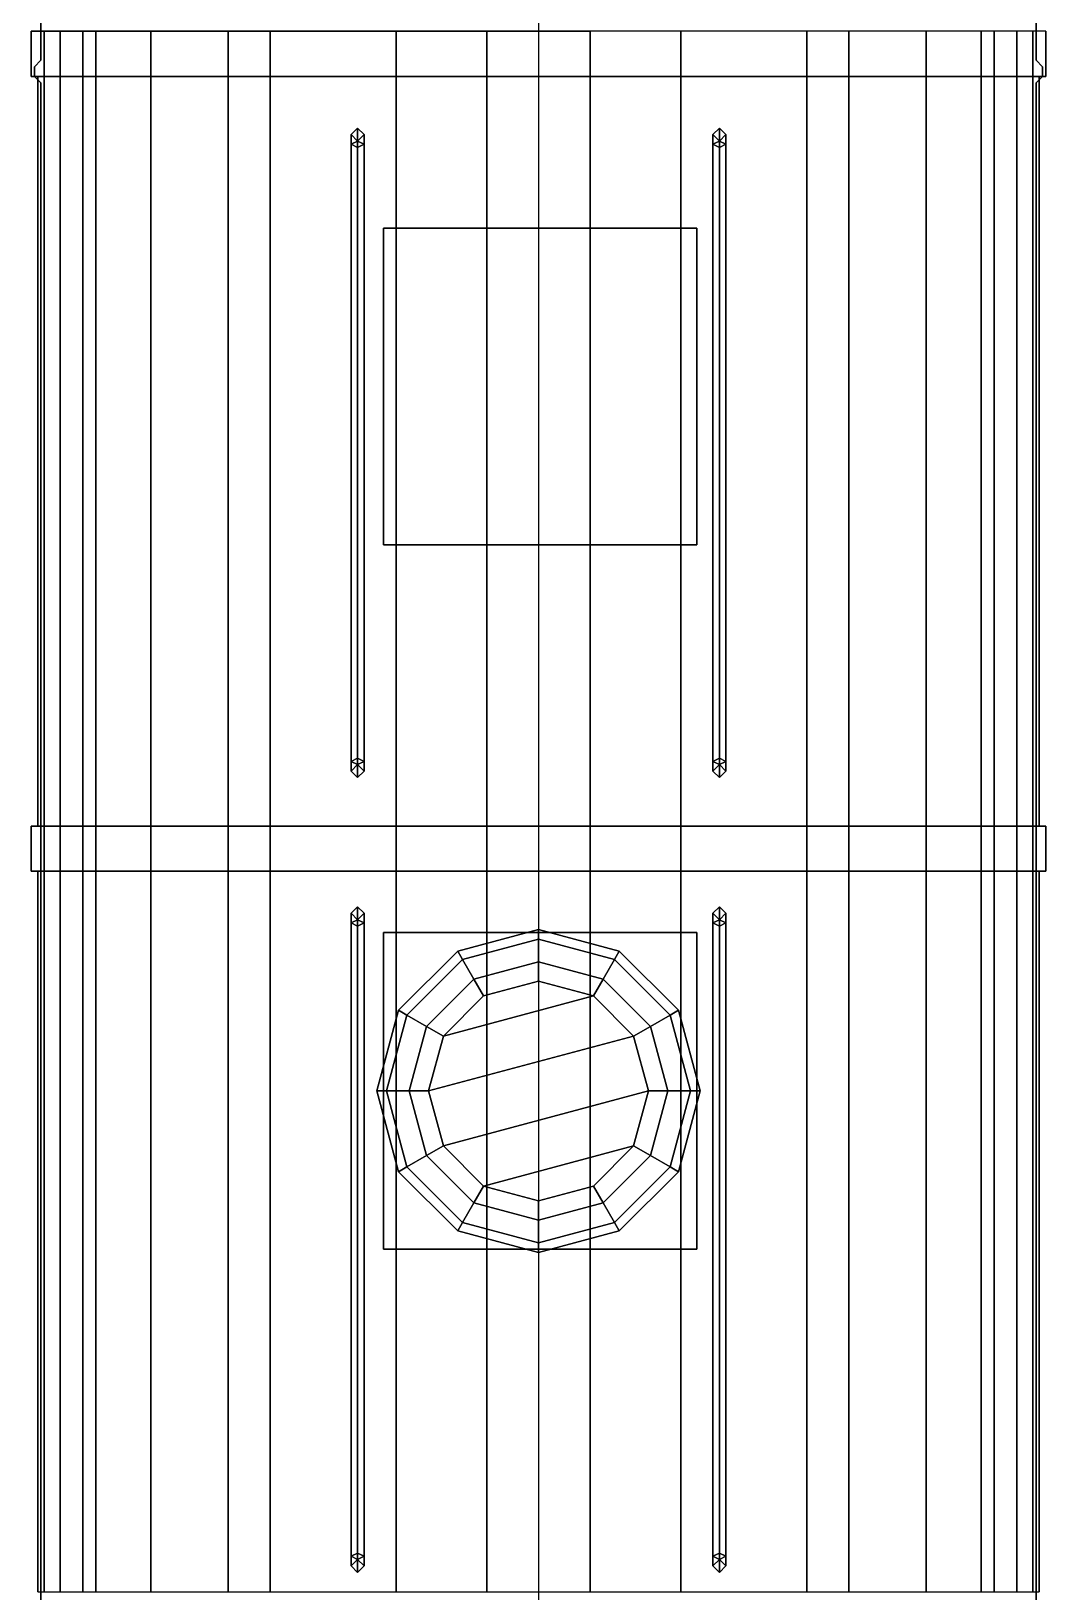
# Model space of a CAD drawing. Header units: millimetres. Extents: x -1.6 to 3, y -8.4 to 21.6.
# Drawn here: x -1.57 to 1.57, y 0.13 to 4.96 of the extents above; entities that cross this region are included whole.
import ezdxf

# ---------------------------------------------------------------- set-up
doc = ezdxf.new("R2010")
doc.units = ezdxf.units.MM
doc.layers.add('drawing', color=9, linetype='Continuous')

msp = doc.modelspace()

# ---------------------------------------------------------------- linework, layer by layer
for points in [[(-1.54, 7.03, 3.96), (-1.54, 7.03, 1.81), (-1.54, 4.87, 1.81), (-1.54, 4.87, 3.96)], [(1.54, 7.03, 1.81), (1.54, 7.03, 3.96), (1.54, 4.87, 3.96), (1.54, 4.87, 1.81)], [(-1.54, 4.87, 3.96), (-1.54, 4.87, 1.77), (-1.56, 4.85, 1.77), (-1.56, 4.85, 3.96)], [(-1.56, 4.85, 3.96), (-1.56, 4.85, 1.77), (-1.56, 4.82, 1.77), (-1.56, 4.82, 3.96)], [(1.54, 4.87, 1.77), (1.54, 4.87, 3.96), (1.56, 4.85, 3.96), (1.56, 4.85, 1.77)], [(1.56, 4.85, 1.77), (1.56, 4.85, 3.96), (1.56, 4.82, 3.96), (1.56, 4.82, 1.77)], [(-1.56, 4.82, 3.96), (-1.56, 4.82, 1.77), (-1.54, 4.8, 1.77), (-1.54, 4.8, 3.96)], [(-1.55, 4.82, 4.04), (-1.55, 4.82, 3.96), (-1.55, 2.5, 3.96), (-1.55, 2.5, 4.04)], [(-1.53, 4.82, 4.12), (-1.55, 4.82, 4.04), (-1.55, 2.5, 4.04), (-1.53, 2.5, 4.12)], [(-1.54, 4.8, 3.96), (-1.54, 4.8, 1.81), (-1.54, -3.17, 1.81), (-1.54, -3.17, 3.96)], [(-1.48, 4.82, 4.21), (-1.53, 4.82, 4.12), (-1.53, 2.5, 4.12), (-1.48, 2.5, 4.21)], [(-1.41, 4.82, 4.28), (-1.48, 4.82, 4.21), (-1.48, 2.5, 4.21), (-1.41, 2.5, 4.28)], [(-1.37, 4.82, 4.34), (-1.41, 4.82, 4.28), (-1.41, 2.5, 4.28), (-1.37, 2.5, 4.34)], [(-1.2, 4.82, 4.51), (-1.37, 4.82, 4.34), (-1.37, 2.5, 4.34), (-1.2, 2.5, 4.51)], [(-0.96, 4.82, 4.72), (-1.2, 4.82, 4.51), (-1.2, 2.5, 4.51), (-0.96, 2.5, 4.72)], [(-0.83, 4.82, 4.78), (-0.96, 4.82, 4.72), (-0.96, 2.5, 4.72), (-0.83, 2.5, 4.78)], [(-0.44, 4.82, 4.84), (-0.83, 4.82, 4.78), (-0.83, 2.5, 4.78), (-0.44, 2.5, 4.84)], [(-0.16, 4.82, 4.86), (-0.44, 4.82, 4.84), (-0.44, 2.5, 4.84), (-0.16, 2.5, 4.86)], [(0.16, 4.82, 4.86), (-0.16, 4.82, 4.86), (-0.16, 2.5, 4.86), (0.16, 2.5, 4.86)], [(0.16, 2.5, 4.86), (0.44, 2.5, 4.84), (0.44, 4.82, 4.84), (0.16, 4.82, 4.86)], [(0.44, 2.5, 4.84), (0.83, 2.5, 4.78), (0.83, 4.82, 4.78), (0.44, 4.82, 4.84)], [(0.83, 2.5, 4.78), (0.96, 2.5, 4.72), (0.96, 4.82, 4.72), (0.83, 4.82, 4.78)], [(0.96, 2.5, 4.72), (1.2, 2.5, 4.51), (1.2, 4.82, 4.51), (0.96, 4.82, 4.72)], [(1.2, 2.5, 4.51), (1.37, 2.5, 4.34), (1.37, 4.82, 4.34), (1.2, 4.82, 4.51)], [(1.37, 2.5, 4.34), (1.41, 2.5, 4.28), (1.41, 4.82, 4.28), (1.37, 4.82, 4.34)], [(1.41, 2.5, 4.28), (1.48, 2.5, 4.21), (1.48, 4.82, 4.21), (1.41, 4.82, 4.28)], [(1.48, 2.5, 4.21), (1.53, 2.5, 4.12), (1.53, 4.82, 4.12), (1.48, 4.82, 4.21)], [(1.53, 2.5, 4.12), (1.55, 2.5, 4.04), (1.55, 4.82, 4.04), (1.53, 4.82, 4.12)], [(1.56, 4.82, 1.77), (1.56, 4.82, 3.96), (1.54, 4.8, 3.96), (1.54, 4.8, 1.77)], [(1.54, 4.8, 1.81), (1.54, 4.8, 3.96), (1.54, -3.17, 3.96), (1.54, -3.17, 1.81)], [(1.55, 2.5, 4.04), (1.55, 2.5, 3.96), (1.55, 4.82, 3.96), (1.55, 4.82, 4.04)], [(-0.56, 4.66, 4.82), (-0.58, 4.64, 4.81), (-0.58, 4.64, 4.89), (-0.56, 4.66, 4.9)], [(-0.56, 4.66, 4.9), (-0.58, 4.64, 4.89), (-0.58, 4.61, 4.93), (-0.56, 4.62, 4.95)], [(-0.58, 4.64, 4.81), (-0.56, 4.62, 4.82), (-0.56, 4.62, 4.88), (-0.58, 4.64, 4.89)], [(-0.58, 4.64, 4.89), (-0.56, 4.62, 4.88), (-0.56, 4.6, 4.91), (-0.58, 4.61, 4.93)], [(-0.54, 4.64, 4.82), (-0.56, 4.66, 4.82), (-0.56, 4.66, 4.9), (-0.54, 4.64, 4.89)], [(-0.54, 4.64, 4.89), (-0.56, 4.66, 4.9), (-0.56, 4.62, 4.95), (-0.54, 4.61, 4.93)], [(-0.56, 4.62, 4.82), (-0.54, 4.64, 4.82), (-0.54, 4.64, 4.89), (-0.56, 4.62, 4.88)], [(-0.56, 4.62, 4.88), (-0.54, 4.64, 4.89), (-0.54, 4.61, 4.93), (-0.56, 4.6, 4.91)], [(0.56, 4.66, 4.9), (0.54, 4.64, 4.89), (0.54, 4.61, 4.93), (0.56, 4.62, 4.95)], [(0.56, 4.66, 4.82), (0.54, 4.64, 4.82), (0.54, 4.64, 4.89), (0.56, 4.66, 4.9)], [(0.54, 4.64, 4.89), (0.56, 4.62, 4.88), (0.56, 4.6, 4.91), (0.54, 4.61, 4.93)], [(0.54, 4.64, 4.82), (0.56, 4.62, 4.82), (0.56, 4.62, 4.88), (0.54, 4.64, 4.89)], [(0.58, 4.64, 4.89), (0.56, 4.66, 4.9), (0.56, 4.62, 4.95), (0.58, 4.61, 4.93)], [(0.58, 4.64, 4.81), (0.56, 4.66, 4.82), (0.56, 4.66, 4.9), (0.58, 4.64, 4.89)], [(0.56, 4.62, 4.88), (0.58, 4.64, 4.89), (0.58, 4.61, 4.93), (0.56, 4.6, 4.91)], [(0.56, 4.62, 4.82), (0.58, 4.64, 4.81), (0.58, 4.64, 4.89), (0.56, 4.62, 4.88)], [(-0.56, 4.62, 4.95), (-0.58, 4.61, 4.93), (-0.58, 2.7, 4.93), (-0.56, 2.69, 4.95)], [(-0.58, 4.61, 4.93), (-0.56, 4.6, 4.91), (-0.56, 2.71, 4.91), (-0.58, 2.7, 4.93)], [(-0.54, 4.61, 4.93), (-0.56, 4.62, 4.95), (-0.56, 2.69, 4.95), (-0.54, 2.7, 4.93)], [(-0.56, 4.6, 4.91), (-0.54, 4.61, 4.93), (-0.54, 2.7, 4.93), (-0.56, 2.71, 4.91)], [(0.54, 2.7, 4.93), (0.56, 2.69, 4.95), (0.56, 4.62, 4.95), (0.54, 4.61, 4.93)], [(0.56, 2.71, 4.91), (0.54, 2.7, 4.93), (0.54, 4.61, 4.93), (0.56, 4.6, 4.91)], [(0.56, 2.69, 4.95), (0.58, 2.7, 4.93), (0.58, 4.61, 4.93), (0.56, 4.62, 4.95)], [(0.58, 2.7, 4.93), (0.56, 2.71, 4.91), (0.56, 4.6, 4.91), (0.58, 4.61, 4.93)], [(-0.48, 4.35, 4.84), (-0.48, 3.37, 4.84), (-0.48, 3.37, 4.91), (-0.48, 4.35, 4.91)], [(0.49, 4.35, 4.91), (0.49, 4.35, 4.84), (-0.48, 4.35, 4.84), (-0.48, 4.35, 4.91)], [(-0.48, 4.35, 4.91), (-0.48, 3.37, 4.91), (0.49, 3.37, 4.91), (0.49, 4.35, 4.91)], [(0.49, 3.37, 4.91), (0.49, 3.37, 4.84), (0.49, 4.35, 4.84), (0.49, 4.35, 4.91)], [(-0.48, 3.37, 4.91), (-0.48, 3.37, 4.84), (0.49, 3.37, 4.84), (0.49, 3.37, 4.91)], [(-0.56, 2.69, 4.88), (-0.58, 2.67, 4.89), (-0.58, 2.7, 4.93), (-0.56, 2.71, 4.91)], [(-0.54, 2.67, 4.89), (-0.56, 2.69, 4.88), (-0.56, 2.71, 4.91), (-0.54, 2.7, 4.93)], [(0.56, 2.69, 4.88), (0.54, 2.67, 4.89), (0.54, 2.7, 4.93), (0.56, 2.71, 4.91)], [(0.58, 2.67, 4.89), (0.56, 2.69, 4.88), (0.56, 2.71, 4.91), (0.58, 2.7, 4.93)], [(-0.58, 2.67, 4.89), (-0.56, 2.65, 4.9), (-0.56, 2.69, 4.95), (-0.58, 2.7, 4.93)], [(-0.56, 2.69, 4.82), (-0.58, 2.67, 4.81), (-0.58, 2.67, 4.89), (-0.56, 2.69, 4.88)], [(-0.58, 2.67, 4.81), (-0.56, 2.65, 4.82), (-0.56, 2.65, 4.9), (-0.58, 2.67, 4.89)], [(-0.56, 2.65, 4.9), (-0.54, 2.67, 4.89), (-0.54, 2.7, 4.93), (-0.56, 2.69, 4.95)], [(-0.54, 2.67, 4.82), (-0.56, 2.69, 4.82), (-0.56, 2.69, 4.88), (-0.54, 2.67, 4.89)], [(-0.56, 2.65, 4.82), (-0.54, 2.67, 4.82), (-0.54, 2.67, 4.89), (-0.56, 2.65, 4.9)], [(0.54, 2.67, 4.89), (0.56, 2.65, 4.9), (0.56, 2.69, 4.95), (0.54, 2.7, 4.93)], [(0.56, 2.69, 4.82), (0.54, 2.67, 4.82), (0.54, 2.67, 4.89), (0.56, 2.69, 4.88)], [(0.54, 2.67, 4.82), (0.56, 2.65, 4.82), (0.56, 2.65, 4.9), (0.54, 2.67, 4.89)], [(0.56, 2.65, 4.9), (0.58, 2.67, 4.89), (0.58, 2.7, 4.93), (0.56, 2.69, 4.95)], [(0.58, 2.67, 4.81), (0.56, 2.69, 4.82), (0.56, 2.69, 4.88), (0.58, 2.67, 4.89)], [(0.56, 2.65, 4.82), (0.58, 2.67, 4.81), (0.58, 2.67, 4.89), (0.56, 2.65, 4.9)], [(-1.55, 2.36, 4.04), (-1.55, 2.36, 3.96), (-1.55, 0.13, 3.96), (-1.55, 0.13, 4.04)], [(-1.53, 2.36, 4.12), (-1.55, 2.36, 4.04), (-1.55, 0.13, 4.04), (-1.53, 0.13, 4.12)], [(-1.48, 2.36, 4.21), (-1.53, 2.36, 4.12), (-1.53, 0.13, 4.12), (-1.48, 0.13, 4.21)], [(-1.41, 2.36, 4.28), (-1.48, 2.36, 4.21), (-1.48, 0.13, 4.21), (-1.41, 0.13, 4.28)], [(-1.37, 2.36, 4.34), (-1.41, 2.36, 4.28), (-1.41, 0.13, 4.28), (-1.37, 0.13, 4.34)], [(-1.2, 2.36, 4.51), (-1.37, 2.36, 4.34), (-1.37, 0.13, 4.34), (-1.2, 0.13, 4.51)], [(-0.96, 2.36, 4.72), (-1.2, 2.36, 4.51), (-1.2, 0.13, 4.51), (-0.96, 0.13, 4.72)], [(-0.83, 2.36, 4.78), (-0.96, 2.36, 4.72), (-0.96, 0.13, 4.72), (-0.83, 0.13, 4.78)], [(-0.44, 2.36, 4.84), (-0.83, 2.36, 4.78), (-0.83, 0.13, 4.78), (-0.44, 0.13, 4.84)], [(-0.16, 2.36, 4.86), (-0.44, 2.36, 4.84), (-0.44, 0.13, 4.84), (-0.16, 0.13, 4.86)], [(0.16, 2.36, 4.86), (-0.16, 2.36, 4.86), (-0.16, 0.13, 4.86), (0.16, 0.13, 4.86)], [(0.16, 0.13, 4.86), (0.44, 0.13, 4.84), (0.44, 2.36, 4.84), (0.16, 2.36, 4.86)], [(0.44, 0.13, 4.84), (0.83, 0.13, 4.78), (0.83, 2.36, 4.78), (0.44, 2.36, 4.84)], [(0.83, 0.13, 4.78), (0.96, 0.13, 4.72), (0.96, 2.36, 4.72), (0.83, 2.36, 4.78)], [(0.96, 0.13, 4.72), (1.2, 0.13, 4.51), (1.2, 2.36, 4.51), (0.96, 2.36, 4.72)], [(1.2, 0.13, 4.51), (1.37, 0.13, 4.34), (1.37, 2.36, 4.34), (1.2, 2.36, 4.51)], [(1.37, 0.13, 4.34), (1.41, 0.13, 4.28), (1.41, 2.36, 4.28), (1.37, 2.36, 4.34)], [(1.41, 0.13, 4.28), (1.48, 0.13, 4.21), (1.48, 2.36, 4.21), (1.41, 2.36, 4.28)], [(1.48, 0.13, 4.21), (1.53, 0.13, 4.12), (1.53, 2.36, 4.12), (1.48, 2.36, 4.21)], [(1.53, 0.13, 4.12), (1.55, 0.13, 4.04), (1.55, 2.36, 4.04), (1.53, 2.36, 4.12)], [(1.55, 0.13, 4.04), (1.55, 0.13, 3.96), (1.55, 2.36, 3.96), (1.55, 2.36, 4.04)], [(-0.56, 2.25, 4.9), (-0.58, 2.23, 4.89), (-0.58, 2.2, 4.93), (-0.56, 2.21, 4.95)], [(-0.56, 2.25, 4.82), (-0.58, 2.23, 4.81), (-0.58, 2.23, 4.89), (-0.56, 2.25, 4.9)], [(-0.58, 2.23, 4.89), (-0.56, 2.21, 4.88), (-0.56, 2.19, 4.91), (-0.58, 2.2, 4.93)], [(-0.58, 2.23, 4.81), (-0.56, 2.21, 4.82), (-0.56, 2.21, 4.88), (-0.58, 2.23, 4.89)], [(-0.54, 2.23, 4.89), (-0.56, 2.25, 4.9), (-0.56, 2.21, 4.95), (-0.54, 2.2, 4.93)], [(-0.54, 2.23, 4.82), (-0.56, 2.25, 4.82), (-0.56, 2.25, 4.9), (-0.54, 2.23, 4.89)], [(-0.56, 2.21, 4.88), (-0.54, 2.23, 4.89), (-0.54, 2.2, 4.93), (-0.56, 2.19, 4.91)], [(-0.56, 2.21, 4.82), (-0.54, 2.23, 4.82), (-0.54, 2.23, 4.89), (-0.56, 2.21, 4.88)], [(0.56, 2.25, 4.9), (0.54, 2.23, 4.89), (0.54, 2.2, 4.93), (0.56, 2.21, 4.95)], [(0.56, 2.25, 4.82), (0.54, 2.23, 4.82), (0.54, 2.23, 4.89), (0.56, 2.25, 4.9)], [(0.54, 2.23, 4.89), (0.56, 2.21, 4.88), (0.56, 2.19, 4.91), (0.54, 2.2, 4.93)], [(0.54, 2.23, 4.82), (0.56, 2.21, 4.82), (0.56, 2.21, 4.88), (0.54, 2.23, 4.89)], [(0.58, 2.23, 4.89), (0.56, 2.25, 4.9), (0.56, 2.21, 4.95), (0.58, 2.2, 4.93)], [(0.58, 2.23, 4.81), (0.56, 2.25, 4.82), (0.56, 2.25, 4.9), (0.58, 2.23, 4.89)], [(0.56, 2.21, 4.88), (0.58, 2.23, 4.89), (0.58, 2.2, 4.93), (0.56, 2.19, 4.91)], [(0.56, 2.21, 4.82), (0.58, 2.23, 4.81), (0.58, 2.23, 4.89), (0.56, 2.21, 4.88)], [(-0.56, 2.21, 4.95), (-0.58, 2.2, 4.93), (-0.58, 0.24, 4.93), (-0.56, 0.23, 4.95)], [(-0.58, 2.2, 4.93), (-0.56, 2.19, 4.91), (-0.56, 0.25, 4.91), (-0.58, 0.24, 4.93)], [(-0.54, 2.2, 4.93), (-0.56, 2.21, 4.95), (-0.56, 0.23, 4.95), (-0.54, 0.24, 4.93)], [(-0.56, 2.19, 4.91), (-0.54, 2.2, 4.93), (-0.54, 0.24, 4.93), (-0.56, 0.25, 4.91)], [(0, 2.18, 5.01), (-0.25, 2.113, 5.01), (-0.235, 2.087, 5.08), (0, 2.15, 5.08)], [(0, 2.18, 4.95), (-0.25, 2.113, 4.95), (-0.25, 2.113, 5.01), (0, 2.18, 5.01)], [(0.25, 2.113, 5.01), (0, 2.18, 5.01), (0, 2.15, 5.08), (0.235, 2.087, 5.08)], [(0.25, 2.113, 4.95), (0, 2.18, 4.95), (0, 2.18, 5.01), (0.25, 2.113, 5.01)], [(0.54, 0.24, 4.93), (0.56, 0.23, 4.95), (0.56, 2.21, 4.95), (0.54, 2.2, 4.93)], [(0.56, 0.25, 4.91), (0.54, 0.24, 4.93), (0.54, 2.2, 4.93), (0.56, 2.19, 4.91)], [(0.56, 0.23, 4.95), (0.58, 0.24, 4.93), (0.58, 2.2, 4.93), (0.56, 2.21, 4.95)], [(0.58, 0.24, 4.93), (0.56, 0.25, 4.91), (0.56, 2.19, 4.91), (0.58, 2.2, 4.93)], [(-0.48, 2.17, 4.91), (-0.48, 1.19, 4.91), (0.49, 1.19, 4.91), (0.49, 2.17, 4.91)], [(-0.48, 2.17, 4.84), (-0.48, 1.19, 4.84), (-0.48, 1.19, 4.91), (-0.48, 2.17, 4.91)], [(0.49, 2.17, 4.91), (0.49, 2.17, 4.84), (-0.48, 2.17, 4.84), (-0.48, 2.17, 4.91)], [(0, 2.15, 5.08), (-0.235, 2.087, 5.08), (-0.2, 2.0264, 5.12), (0, 2.08, 5.12)], [(0.235, 2.087, 5.08), (0, 2.15, 5.08), (0, 2.08, 5.12), (0.2, 2.0264, 5.12)], [(0.49, 1.19, 4.91), (0.49, 1.19, 4.84), (0.49, 2.17, 4.84), (0.49, 2.17, 4.91)], [(-0.25, 2.113, 5.01), (-0.433, 1.93, 5.01), (-0.407, 1.915, 5.08), (-0.235, 2.087, 5.08)], [(-0.25, 2.113, 4.95), (-0.433, 1.93, 4.95), (-0.433, 1.93, 5.01), (-0.25, 2.113, 5.01)], [(-0.235, 2.087, 5.08), (-0.407, 1.915, 5.08), (-0.3464, 1.88, 5.12), (-0.2, 2.0264, 5.12)], [(0, 2.08, 5.12), (-0.2, 2.0264, 5.12), (-0.17, 1.9744, 5.12), (0, 2.02, 5.12)], [(0.2, 2.0264, 5.12), (0, 2.08, 5.12), (0, 2.02, 5.12), (0.17, 1.9744, 5.12)], [(0.407, 1.915, 5.08), (0.235, 2.087, 5.08), (0.2, 2.0264, 5.12), (0.3464, 1.88, 5.12)], [(0.433, 1.93, 5.01), (0.25, 2.113, 5.01), (0.235, 2.087, 5.08), (0.407, 1.915, 5.08)], [(0.433, 1.93, 4.95), (0.25, 2.113, 4.95), (0.25, 2.113, 5.01), (0.433, 1.93, 5.01)], [(-0.2, 2.0264, 5.12), (-0.3464, 1.88, 5.12), (-0.2944, 1.85, 5.12), (-0.17, 1.9744, 5.12)], [(0, 2.02, 5.15), (-0.17, 1.9744, 5.15), (-0.2944, 1.85, 5.15), (0.17, 1.9744, 5.15)], [(0, 2.02, 5.12), (-0.17, 1.9744, 5.12), (-0.17, 1.9744, 5.15), (0, 2.02, 5.15)], [(0.17, 1.9744, 5.12), (0, 2.02, 5.12), (0, 2.02, 5.15), (0.17, 1.9744, 5.15)], [(0.3464, 1.88, 5.12), (0.2, 2.0264, 5.12), (0.17, 1.9744, 5.12), (0.2944, 1.85, 5.12)], [(0.17, 1.9744, 5.15), (-0.2944, 1.85, 5.15), (-0.34, 1.68, 5.15), (0.2944, 1.85, 5.15)], [(-0.17, 1.9744, 5.12), (-0.2944, 1.85, 5.12), (-0.2944, 1.85, 5.15), (-0.17, 1.9744, 5.15)], [(0.2944, 1.85, 5.12), (0.17, 1.9744, 5.12), (0.17, 1.9744, 5.15), (0.2944, 1.85, 5.15)], [(-0.433, 1.93, 5.01), (-0.5, 1.68, 5.01), (-0.47, 1.68, 5.08), (-0.407, 1.915, 5.08)], [(-0.433, 1.93, 4.95), (-0.5, 1.68, 4.95), (-0.5, 1.68, 5.01), (-0.433, 1.93, 5.01)], [(-0.407, 1.915, 5.08), (-0.47, 1.68, 5.08), (-0.4, 1.68, 5.12), (-0.3464, 1.88, 5.12)], [(0.47, 1.68, 5.08), (0.407, 1.915, 5.08), (0.3464, 1.88, 5.12), (0.4, 1.68, 5.12)], [(0.5, 1.68, 5.01), (0.433, 1.93, 5.01), (0.407, 1.915, 5.08), (0.47, 1.68, 5.08)], [(0.5, 1.68, 4.95), (0.433, 1.93, 4.95), (0.433, 1.93, 5.01), (0.5, 1.68, 5.01)], [(-0.3464, 1.88, 5.12), (-0.4, 1.68, 5.12), (-0.34, 1.68, 5.12), (-0.2944, 1.85, 5.12)], [(-0.2944, 1.85, 5.12), (-0.34, 1.68, 5.12), (-0.34, 1.68, 5.15), (-0.2944, 1.85, 5.15)], [(0.2944, 1.85, 5.15), (-0.34, 1.68, 5.15), (-0.2944, 1.51, 5.15), (0.34, 1.68, 5.15)], [(0.4, 1.68, 5.12), (0.3464, 1.88, 5.12), (0.2944, 1.85, 5.12), (0.34, 1.68, 5.12)], [(0.34, 1.68, 5.12), (0.2944, 1.85, 5.12), (0.2944, 1.85, 5.15), (0.34, 1.68, 5.15)], [(-0.5, 1.68, 5.01), (-0.433, 1.43, 5.01), (-0.407, 1.445, 5.08), (-0.47, 1.68, 5.08)], [(-0.5, 1.68, 4.95), (-0.433, 1.43, 4.95), (-0.433, 1.43, 5.01), (-0.5, 1.68, 5.01)], [(-0.47, 1.68, 5.08), (-0.407, 1.445, 5.08), (-0.3464, 1.48, 5.12), (-0.4, 1.68, 5.12)], [(-0.4, 1.68, 5.12), (-0.3464, 1.48, 5.12), (-0.2944, 1.51, 5.12), (-0.34, 1.68, 5.12)], [(-0.34, 1.68, 5.12), (-0.2944, 1.51, 5.12), (-0.2944, 1.51, 5.15), (-0.34, 1.68, 5.15)], [(0.34, 1.68, 5.15), (-0.2944, 1.51, 5.15), (-0.17, 1.3856, 5.15), (0.2944, 1.51, 5.15)], [(0.2944, 1.51, 5.12), (0.34, 1.68, 5.12), (0.34, 1.68, 5.15), (0.2944, 1.51, 5.15)], [(0.3464, 1.48, 5.12), (0.4, 1.68, 5.12), (0.34, 1.68, 5.12), (0.2944, 1.51, 5.12)], [(0.407, 1.445, 5.08), (0.47, 1.68, 5.08), (0.4, 1.68, 5.12), (0.3464, 1.48, 5.12)], [(0.433, 1.43, 5.01), (0.5, 1.68, 5.01), (0.47, 1.68, 5.08), (0.407, 1.445, 5.08)], [(0.433, 1.43, 4.95), (0.5, 1.68, 4.95), (0.5, 1.68, 5.01), (0.433, 1.43, 5.01)], [(-0.3464, 1.48, 5.12), (-0.2, 1.3336, 5.12), (-0.17, 1.3856, 5.12), (-0.2944, 1.51, 5.12)], [(-0.2944, 1.51, 5.12), (-0.17, 1.3856, 5.12), (-0.17, 1.3856, 5.15), (-0.2944, 1.51, 5.15)], [(0.2944, 1.51, 5.15), (-0.17, 1.3856, 5.15), (0, 1.34, 5.15), (0.17, 1.3856, 5.15)], [(0.17, 1.3856, 5.12), (0.2944, 1.51, 5.12), (0.2944, 1.51, 5.15), (0.17, 1.3856, 5.15)], [(0.2, 1.3336, 5.12), (0.3464, 1.48, 5.12), (0.2944, 1.51, 5.12), (0.17, 1.3856, 5.12)], [(-0.407, 1.445, 5.08), (-0.235, 1.273, 5.08), (-0.2, 1.3336, 5.12), (-0.3464, 1.48, 5.12)], [(0.235, 1.273, 5.08), (0.407, 1.445, 5.08), (0.3464, 1.48, 5.12), (0.2, 1.3336, 5.12)], [(-0.433, 1.43, 5.01), (-0.25, 1.247, 5.01), (-0.235, 1.273, 5.08), (-0.407, 1.445, 5.08)], [(-0.433, 1.43, 4.95), (-0.25, 1.247, 4.95), (-0.25, 1.247, 5.01), (-0.433, 1.43, 5.01)], [(0.25, 1.247, 5.01), (0.433, 1.43, 5.01), (0.407, 1.445, 5.08), (0.235, 1.273, 5.08)], [(0.25, 1.247, 4.95), (0.433, 1.43, 4.95), (0.433, 1.43, 5.01), (0.25, 1.247, 5.01)], [(-0.2, 1.3336, 5.12), (0, 1.28, 5.12), (0, 1.34, 5.12), (-0.17, 1.3856, 5.12)], [(-0.17, 1.3856, 5.12), (0, 1.34, 5.12), (0, 1.34, 5.15), (-0.17, 1.3856, 5.15)], [(0, 1.34, 5.12), (0.17, 1.3856, 5.12), (0.17, 1.3856, 5.15), (0, 1.34, 5.15)], [(0, 1.28, 5.12), (0.2, 1.3336, 5.12), (0.17, 1.3856, 5.12), (0, 1.34, 5.12)], [(-0.235, 1.273, 5.08), (0, 1.21, 5.08), (0, 1.28, 5.12), (-0.2, 1.3336, 5.12)], [(0, 1.21, 5.08), (0.235, 1.273, 5.08), (0.2, 1.3336, 5.12), (0, 1.28, 5.12)], [(-0.25, 1.247, 5.01), (0, 1.18, 5.01), (0, 1.21, 5.08), (-0.235, 1.273, 5.08)], [(0, 1.18, 5.01), (0.25, 1.247, 5.01), (0.235, 1.273, 5.08), (0, 1.21, 5.08)], [(-0.25, 1.247, 4.95), (0, 1.18, 4.95), (0, 1.18, 5.01), (-0.25, 1.247, 5.01)], [(0, 1.18, 4.95), (0.25, 1.247, 4.95), (0.25, 1.247, 5.01), (0, 1.18, 5.01)], [(-0.48, 1.19, 4.91), (-0.48, 1.19, 4.84), (0.49, 1.19, 4.84), (0.49, 1.19, 4.91)], [(-0.56, 0.23, 4.88), (-0.58, 0.21, 4.89), (-0.58, 0.24, 4.93), (-0.56, 0.25, 4.91)], [(-0.54, 0.21, 4.89), (-0.56, 0.23, 4.88), (-0.56, 0.25, 4.91), (-0.54, 0.24, 4.93)], [(0.56, 0.23, 4.88), (0.54, 0.21, 4.89), (0.54, 0.24, 4.93), (0.56, 0.25, 4.91)], [(0.58, 0.21, 4.89), (0.56, 0.23, 4.88), (0.56, 0.25, 4.91), (0.58, 0.24, 4.93)], [(-0.58, 0.21, 4.89), (-0.56, 0.19, 4.9), (-0.56, 0.23, 4.95), (-0.58, 0.24, 4.93)], [(-0.56, 0.23, 4.82), (-0.58, 0.21, 4.81), (-0.58, 0.21, 4.89), (-0.56, 0.23, 4.88)], [(-0.58, 0.21, 4.81), (-0.56, 0.19, 4.82), (-0.56, 0.19, 4.9), (-0.58, 0.21, 4.89)], [(-0.56, 0.19, 4.9), (-0.54, 0.21, 4.89), (-0.54, 0.24, 4.93), (-0.56, 0.23, 4.95)], [(-0.54, 0.21, 4.82), (-0.56, 0.23, 4.82), (-0.56, 0.23, 4.88), (-0.54, 0.21, 4.89)], [(-0.56, 0.19, 4.82), (-0.54, 0.21, 4.82), (-0.54, 0.21, 4.89), (-0.56, 0.19, 4.9)], [(0.54, 0.21, 4.89), (0.56, 0.19, 4.9), (0.56, 0.23, 4.95), (0.54, 0.24, 4.93)], [(0.56, 0.23, 4.82), (0.54, 0.21, 4.82), (0.54, 0.21, 4.89), (0.56, 0.23, 4.88)], [(0.54, 0.21, 4.82), (0.56, 0.19, 4.82), (0.56, 0.19, 4.9), (0.54, 0.21, 4.89)], [(0.56, 0.19, 4.9), (0.58, 0.21, 4.89), (0.58, 0.24, 4.93), (0.56, 0.23, 4.95)], [(0.58, 0.21, 4.81), (0.56, 0.23, 4.82), (0.56, 0.23, 4.88), (0.58, 0.21, 4.89)], [(0.56, 0.19, 4.82), (0.58, 0.21, 4.81), (0.58, 0.21, 4.89), (0.56, 0.19, 4.9)]]:
    msp.add_3dface(points)
at = {"color": 2}
for points in [[(-1.53, 4.96, 4.12), (-1.55, 4.96, 4.04), (-1.57, 4.96, 4.04), (-1.53, 4.96, 4.17)], [(-1.53, 4.96, 4.17), (-1.57, 4.96, 4.04), (-1.57, 4.82, 4.04), (-1.53, 4.82, 4.17)], [(-1.57, 4.96, 4.04), (-1.57, 4.96, 3.96), (-1.57, 4.82, 3.96), (-1.57, 4.82, 4.04)], [(-1.48, 4.96, 4.21), (-1.53, 4.96, 4.12), (-1.53, 4.96, 4.17), (-1.48, 4.96, 4.24)], [(-1.48, 4.96, 4.24), (-1.53, 4.96, 4.17), (-1.53, 4.82, 4.17), (-1.48, 4.82, 4.24)], [(-1.41, 4.96, 4.28), (-1.48, 4.96, 4.21), (-1.48, 4.96, 4.24), (-1.41, 4.96, 4.33)], [(-1.41, 4.96, 4.33), (-1.48, 4.96, 4.24), (-1.48, 4.82, 4.24), (-1.41, 4.82, 4.33)], [(-1.37, 4.96, 4.34), (-1.41, 4.96, 4.28), (-1.41, 4.96, 4.33), (-1.37, 4.96, 4.37)], [(-1.37, 4.96, 4.37), (-1.41, 4.96, 4.33), (-1.41, 4.82, 4.33), (-1.37, 4.82, 4.37)], [(-1.2, 4.96, 4.51), (-1.37, 4.96, 4.34), (-1.37, 4.96, 4.37), (-1.2, 4.96, 4.54)], [(-1.2, 4.96, 4.54), (-1.37, 4.96, 4.37), (-1.37, 4.82, 4.37), (-1.2, 4.82, 4.54)], [(-0.96, 4.96, 4.72), (-1.2, 4.96, 4.51), (-1.2, 4.96, 4.54), (-0.96, 4.96, 4.74)], [(-0.96, 4.96, 4.74), (-1.2, 4.96, 4.54), (-1.2, 4.82, 4.54), (-0.96, 4.82, 4.74)], [(-0.83, 4.96, 4.78), (-0.96, 4.96, 4.72), (-0.96, 4.96, 4.74), (-0.83, 4.96, 4.8)], [(-0.83, 4.96, 4.8), (-0.96, 4.96, 4.74), (-0.96, 4.82, 4.74), (-0.83, 4.82, 4.8)], [(-0.44, 4.96, 4.84), (-0.83, 4.96, 4.78), (-0.83, 4.96, 4.8), (-0.44, 4.96, 4.86)], [(-0.44, 4.96, 4.86), (-0.83, 4.96, 4.8), (-0.83, 4.82, 4.8), (-0.44, 4.82, 4.86)], [(-0.16, 4.96, 4.86), (-0.44, 4.96, 4.84), (-0.44, 4.96, 4.86), (-0.16, 4.96, 4.88)], [(-0.16, 4.96, 4.88), (-0.44, 4.96, 4.86), (-0.44, 4.82, 4.86), (-0.16, 4.82, 4.88)], [(-0.16, 4.82, 4.88), (0.16, 4.82, 4.88), (0.16, 4.96, 4.88), (-0.16, 4.96, 4.88)], [(-0.16, 4.96, 4.88), (0.16, 4.96, 4.88), (0.16, 4.96, 4.86), (-0.16, 4.96, 4.86)], [(0.16, 4.82, 4.88), (0.44, 4.82, 4.86), (0.44, 4.96, 4.86), (0.16, 4.96, 4.88)], [(0.44, 4.82, 4.86), (0.83, 4.82, 4.8), (0.83, 4.96, 4.8), (0.44, 4.96, 4.86)], [(0.83, 4.82, 4.8), (0.96, 4.82, 4.74), (0.96, 4.96, 4.74), (0.83, 4.96, 4.8)], [(0.96, 4.82, 4.74), (1.2, 4.82, 4.54), (1.2, 4.96, 4.54), (0.96, 4.96, 4.74)], [(1.2, 4.82, 4.54), (1.37, 4.82, 4.37), (1.37, 4.96, 4.37), (1.2, 4.96, 4.54)], [(1.37, 4.82, 4.37), (1.41, 4.82, 4.33), (1.41, 4.96, 4.33), (1.37, 4.96, 4.37)], [(1.41, 4.82, 4.33), (1.48, 4.82, 4.24), (1.48, 4.96, 4.24), (1.41, 4.96, 4.33)], [(1.48, 4.82, 4.24), (1.53, 4.82, 4.17), (1.53, 4.96, 4.17), (1.48, 4.96, 4.24)], [(1.53, 4.82, 4.17), (1.57, 4.82, 4.04), (1.57, 4.96, 4.04), (1.53, 4.96, 4.17)], [(1.57, 4.82, 4.04), (1.57, 4.82, 3.96), (1.57, 4.96, 3.96), (1.57, 4.96, 4.04)], [(-1.53, 4.82, 4.17), (-1.57, 4.82, 4.04), (-1.55, 4.82, 4.04), (-1.53, 4.82, 4.12)], [(-1.57, 4.82, 4.04), (-1.57, 4.82, 3.96), (-1.55, 4.82, 3.96), (-1.55, 4.82, 4.04)], [(-1.48, 4.82, 4.24), (-1.53, 4.82, 4.17), (-1.53, 4.82, 4.12), (-1.48, 4.82, 4.21)], [(-1.41, 4.82, 4.33), (-1.48, 4.82, 4.24), (-1.48, 4.82, 4.21), (-1.41, 4.82, 4.28)], [(-1.37, 4.82, 4.37), (-1.41, 4.82, 4.33), (-1.41, 4.82, 4.28), (-1.37, 4.82, 4.34)], [(-1.2, 4.82, 4.54), (-1.37, 4.82, 4.37), (-1.37, 4.82, 4.34), (-1.2, 4.82, 4.51)], [(-0.96, 4.82, 4.74), (-1.2, 4.82, 4.54), (-1.2, 4.82, 4.51), (-0.96, 4.82, 4.72)], [(-0.83, 4.82, 4.8), (-0.96, 4.82, 4.74), (-0.96, 4.82, 4.72), (-0.83, 4.82, 4.78)], [(-0.44, 4.82, 4.86), (-0.83, 4.82, 4.8), (-0.83, 4.82, 4.78), (-0.44, 4.82, 4.84)], [(-0.16, 4.82, 4.88), (-0.44, 4.82, 4.86), (-0.44, 4.82, 4.84), (-0.16, 4.82, 4.86)], [(-0.16, 4.82, 4.86), (0.16, 4.82, 4.86), (0.16, 4.82, 4.88), (-0.16, 4.82, 4.88)], [(0.16, 4.82, 4.86), (0.44, 4.82, 4.84), (0.44, 4.82, 4.86), (0.16, 4.82, 4.88)], [(0.44, 4.82, 4.84), (0.83, 4.82, 4.78), (0.83, 4.82, 4.8), (0.44, 4.82, 4.86)], [(0.83, 4.82, 4.78), (0.96, 4.82, 4.72), (0.96, 4.82, 4.74), (0.83, 4.82, 4.8)], [(0.96, 4.82, 4.72), (1.2, 4.82, 4.51), (1.2, 4.82, 4.54), (0.96, 4.82, 4.74)], [(1.2, 4.82, 4.51), (1.37, 4.82, 4.34), (1.37, 4.82, 4.37), (1.2, 4.82, 4.54)], [(1.37, 4.82, 4.34), (1.41, 4.82, 4.28), (1.41, 4.82, 4.33), (1.37, 4.82, 4.37)], [(1.41, 4.82, 4.28), (1.48, 4.82, 4.21), (1.48, 4.82, 4.24), (1.41, 4.82, 4.33)], [(1.48, 4.82, 4.21), (1.53, 4.82, 4.12), (1.53, 4.82, 4.17), (1.48, 4.82, 4.24)], [(1.53, 4.82, 4.12), (1.55, 4.82, 4.04), (1.57, 4.82, 4.04), (1.53, 4.82, 4.17)], [(1.55, 4.82, 4.04), (1.55, 4.82, 3.96), (1.57, 4.82, 3.96), (1.57, 4.82, 4.04)], [(-1.53, 2.5, 4.17), (-1.57, 2.5, 4.04), (-1.57, 2.36, 4.04), (-1.53, 2.36, 4.17)], [(-1.53, 2.5, 4.12), (-1.55, 2.5, 4.04), (-1.57, 2.5, 4.04), (-1.53, 2.5, 4.17)], [(-1.57, 2.5, 4.04), (-1.57, 2.5, 3.96), (-1.57, 2.36, 3.96), (-1.57, 2.36, 4.04)], [(-1.55, 2.5, 4.04), (-1.55, 2.5, 3.96), (-1.57, 2.5, 3.96), (-1.57, 2.5, 4.04)], [(-1.48, 2.5, 4.24), (-1.53, 2.5, 4.17), (-1.53, 2.36, 4.17), (-1.48, 2.36, 4.24)], [(-1.48, 2.5, 4.21), (-1.53, 2.5, 4.12), (-1.53, 2.5, 4.17), (-1.48, 2.5, 4.24)], [(-1.41, 2.5, 4.28), (-1.48, 2.5, 4.21), (-1.48, 2.5, 4.24), (-1.41, 2.5, 4.33)], [(-1.41, 2.5, 4.33), (-1.48, 2.5, 4.24), (-1.48, 2.36, 4.24), (-1.41, 2.36, 4.33)], [(-1.37, 2.5, 4.37), (-1.41, 2.5, 4.33), (-1.41, 2.36, 4.33), (-1.37, 2.36, 4.37)], [(-1.37, 2.5, 4.34), (-1.41, 2.5, 4.28), (-1.41, 2.5, 4.33), (-1.37, 2.5, 4.37)], [(-1.2, 2.5, 4.54), (-1.37, 2.5, 4.37), (-1.37, 2.36, 4.37), (-1.2, 2.36, 4.54)], [(-1.2, 2.5, 4.51), (-1.37, 2.5, 4.34), (-1.37, 2.5, 4.37), (-1.2, 2.5, 4.54)], [(-0.96, 2.5, 4.74), (-1.2, 2.5, 4.54), (-1.2, 2.36, 4.54), (-0.96, 2.36, 4.74)], [(-0.96, 2.5, 4.72), (-1.2, 2.5, 4.51), (-1.2, 2.5, 4.54), (-0.96, 2.5, 4.74)], [(-0.83, 2.5, 4.8), (-0.96, 2.5, 4.74), (-0.96, 2.36, 4.74), (-0.83, 2.36, 4.8)], [(-0.83, 2.5, 4.78), (-0.96, 2.5, 4.72), (-0.96, 2.5, 4.74), (-0.83, 2.5, 4.8)], [(-0.44, 2.5, 4.86), (-0.83, 2.5, 4.8), (-0.83, 2.36, 4.8), (-0.44, 2.36, 4.86)], [(-0.44, 2.5, 4.84), (-0.83, 2.5, 4.78), (-0.83, 2.5, 4.8), (-0.44, 2.5, 4.86)], [(-0.16, 2.5, 4.88), (-0.44, 2.5, 4.86), (-0.44, 2.36, 4.86), (-0.16, 2.36, 4.88)], [(-0.16, 2.5, 4.86), (-0.44, 2.5, 4.84), (-0.44, 2.5, 4.86), (-0.16, 2.5, 4.88)], [(-0.16, 2.36, 4.88), (0.16, 2.36, 4.88), (0.16, 2.5, 4.88), (-0.16, 2.5, 4.88)], [(-0.16, 2.5, 4.88), (0.16, 2.5, 4.88), (0.16, 2.5, 4.86), (-0.16, 2.5, 4.86)], [(0.16, 2.5, 4.88), (0.44, 2.5, 4.86), (0.44, 2.5, 4.84), (0.16, 2.5, 4.86)], [(0.16, 2.36, 4.88), (0.44, 2.36, 4.86), (0.44, 2.5, 4.86), (0.16, 2.5, 4.88)], [(0.44, 2.5, 4.86), (0.83, 2.5, 4.8), (0.83, 2.5, 4.78), (0.44, 2.5, 4.84)], [(0.44, 2.36, 4.86), (0.83, 2.36, 4.8), (0.83, 2.5, 4.8), (0.44, 2.5, 4.86)], [(0.83, 2.5, 4.8), (0.96, 2.5, 4.74), (0.96, 2.5, 4.72), (0.83, 2.5, 4.78)], [(0.83, 2.36, 4.8), (0.96, 2.36, 4.74), (0.96, 2.5, 4.74), (0.83, 2.5, 4.8)], [(0.96, 2.5, 4.74), (1.2, 2.5, 4.54), (1.2, 2.5, 4.51), (0.96, 2.5, 4.72)], [(0.96, 2.36, 4.74), (1.2, 2.36, 4.54), (1.2, 2.5, 4.54), (0.96, 2.5, 4.74)], [(1.2, 2.5, 4.54), (1.37, 2.5, 4.37), (1.37, 2.5, 4.34), (1.2, 2.5, 4.51)], [(1.2, 2.36, 4.54), (1.37, 2.36, 4.37), (1.37, 2.5, 4.37), (1.2, 2.5, 4.54)], [(1.37, 2.5, 4.37), (1.41, 2.5, 4.33), (1.41, 2.5, 4.28), (1.37, 2.5, 4.34)], [(1.37, 2.36, 4.37), (1.41, 2.36, 4.33), (1.41, 2.5, 4.33), (1.37, 2.5, 4.37)], [(1.41, 2.5, 4.33), (1.48, 2.5, 4.24), (1.48, 2.5, 4.21), (1.41, 2.5, 4.28)], [(1.41, 2.36, 4.33), (1.48, 2.36, 4.24), (1.48, 2.5, 4.24), (1.41, 2.5, 4.33)], [(1.48, 2.5, 4.24), (1.53, 2.5, 4.17), (1.53, 2.5, 4.12), (1.48, 2.5, 4.21)], [(1.48, 2.36, 4.24), (1.53, 2.36, 4.17), (1.53, 2.5, 4.17), (1.48, 2.5, 4.24)], [(1.53, 2.5, 4.17), (1.57, 2.5, 4.04), (1.55, 2.5, 4.04), (1.53, 2.5, 4.12)], [(1.53, 2.36, 4.17), (1.57, 2.36, 4.04), (1.57, 2.5, 4.04), (1.53, 2.5, 4.17)], [(1.57, 2.5, 4.04), (1.57, 2.5, 3.96), (1.55, 2.5, 3.96), (1.55, 2.5, 4.04)], [(1.57, 2.36, 4.04), (1.57, 2.36, 3.96), (1.57, 2.5, 3.96), (1.57, 2.5, 4.04)], [(-1.53, 2.36, 4.17), (-1.57, 2.36, 4.04), (-1.55, 2.36, 4.04), (-1.53, 2.36, 4.12)], [(-1.57, 2.36, 4.04), (-1.57, 2.36, 3.96), (-1.55, 2.36, 3.96), (-1.55, 2.36, 4.04)], [(-1.48, 2.36, 4.24), (-1.53, 2.36, 4.17), (-1.53, 2.36, 4.12), (-1.48, 2.36, 4.21)], [(-1.41, 2.36, 4.33), (-1.48, 2.36, 4.24), (-1.48, 2.36, 4.21), (-1.41, 2.36, 4.28)], [(-1.37, 2.36, 4.37), (-1.41, 2.36, 4.33), (-1.41, 2.36, 4.28), (-1.37, 2.36, 4.34)], [(-1.2, 2.36, 4.54), (-1.37, 2.36, 4.37), (-1.37, 2.36, 4.34), (-1.2, 2.36, 4.51)], [(-0.96, 2.36, 4.74), (-1.2, 2.36, 4.54), (-1.2, 2.36, 4.51), (-0.96, 2.36, 4.72)], [(-0.83, 2.36, 4.8), (-0.96, 2.36, 4.74), (-0.96, 2.36, 4.72), (-0.83, 2.36, 4.78)], [(-0.44, 2.36, 4.86), (-0.83, 2.36, 4.8), (-0.83, 2.36, 4.78), (-0.44, 2.36, 4.84)], [(-0.16, 2.36, 4.88), (-0.44, 2.36, 4.86), (-0.44, 2.36, 4.84), (-0.16, 2.36, 4.86)], [(-0.16, 2.36, 4.86), (0.16, 2.36, 4.86), (0.16, 2.36, 4.88), (-0.16, 2.36, 4.88)], [(0.16, 2.36, 4.86), (0.44, 2.36, 4.84), (0.44, 2.36, 4.86), (0.16, 2.36, 4.88)], [(0.44, 2.36, 4.84), (0.83, 2.36, 4.78), (0.83, 2.36, 4.8), (0.44, 2.36, 4.86)], [(0.83, 2.36, 4.78), (0.96, 2.36, 4.72), (0.96, 2.36, 4.74), (0.83, 2.36, 4.8)], [(0.96, 2.36, 4.72), (1.2, 2.36, 4.51), (1.2, 2.36, 4.54), (0.96, 2.36, 4.74)], [(1.2, 2.36, 4.51), (1.37, 2.36, 4.34), (1.37, 2.36, 4.37), (1.2, 2.36, 4.54)], [(1.37, 2.36, 4.34), (1.41, 2.36, 4.28), (1.41, 2.36, 4.33), (1.37, 2.36, 4.37)], [(1.41, 2.36, 4.28), (1.48, 2.36, 4.21), (1.48, 2.36, 4.24), (1.41, 2.36, 4.33)], [(1.48, 2.36, 4.21), (1.53, 2.36, 4.12), (1.53, 2.36, 4.17), (1.48, 2.36, 4.24)], [(1.53, 2.36, 4.12), (1.55, 2.36, 4.04), (1.57, 2.36, 4.04), (1.53, 2.36, 4.17)], [(1.55, 2.36, 4.04), (1.55, 2.36, 3.96), (1.57, 2.36, 3.96), (1.57, 2.36, 4.04)]]:
    msp.add_3dface(points, dxfattribs=at)
at = {"layer": 'drawing'}
msp.add_xline((0, -2.17, 4), (0, -1), dxfattribs=at)

doc.saveas('drawing.dxf')
